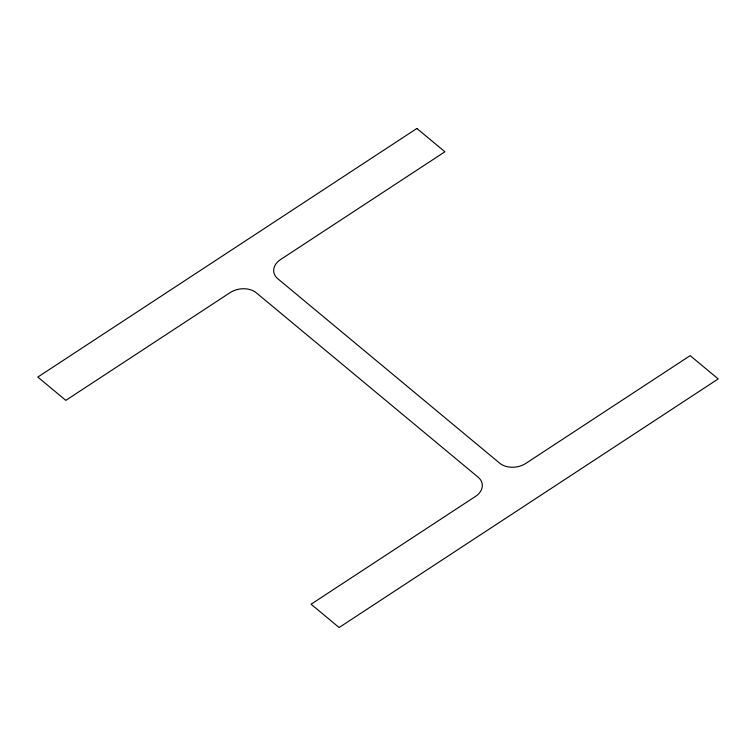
<?xml version="1.0" encoding="UTF-8"?>
<svg xmlns="http://www.w3.org/2000/svg" width="756" height="756" viewBox="0 0 756 756"><rect width="100%" height="100%" fill="white"/><g stroke="black" fill="none" stroke-linecap="round" stroke-linejoin="round"><path stroke-width="1.13" d="M416.887 128.473L37.8 377.074L65.829 400.368L230.155 292.61A18.692 13.447 -8.3 0 1 256.312 292.818L478.208 477.263A18.692 13.447 -8.3 0 1 475.411 496.465L311.085 604.224L339.113 627.527L718.2 378.926L690.171 355.632L525.845 463.39A18.692 13.447 -8.3 0 1 499.688 463.182L277.792 278.737A18.692 13.447 -8.3 0 1 280.589 259.535L444.915 151.776L416.887 128.473"/></g></svg>
